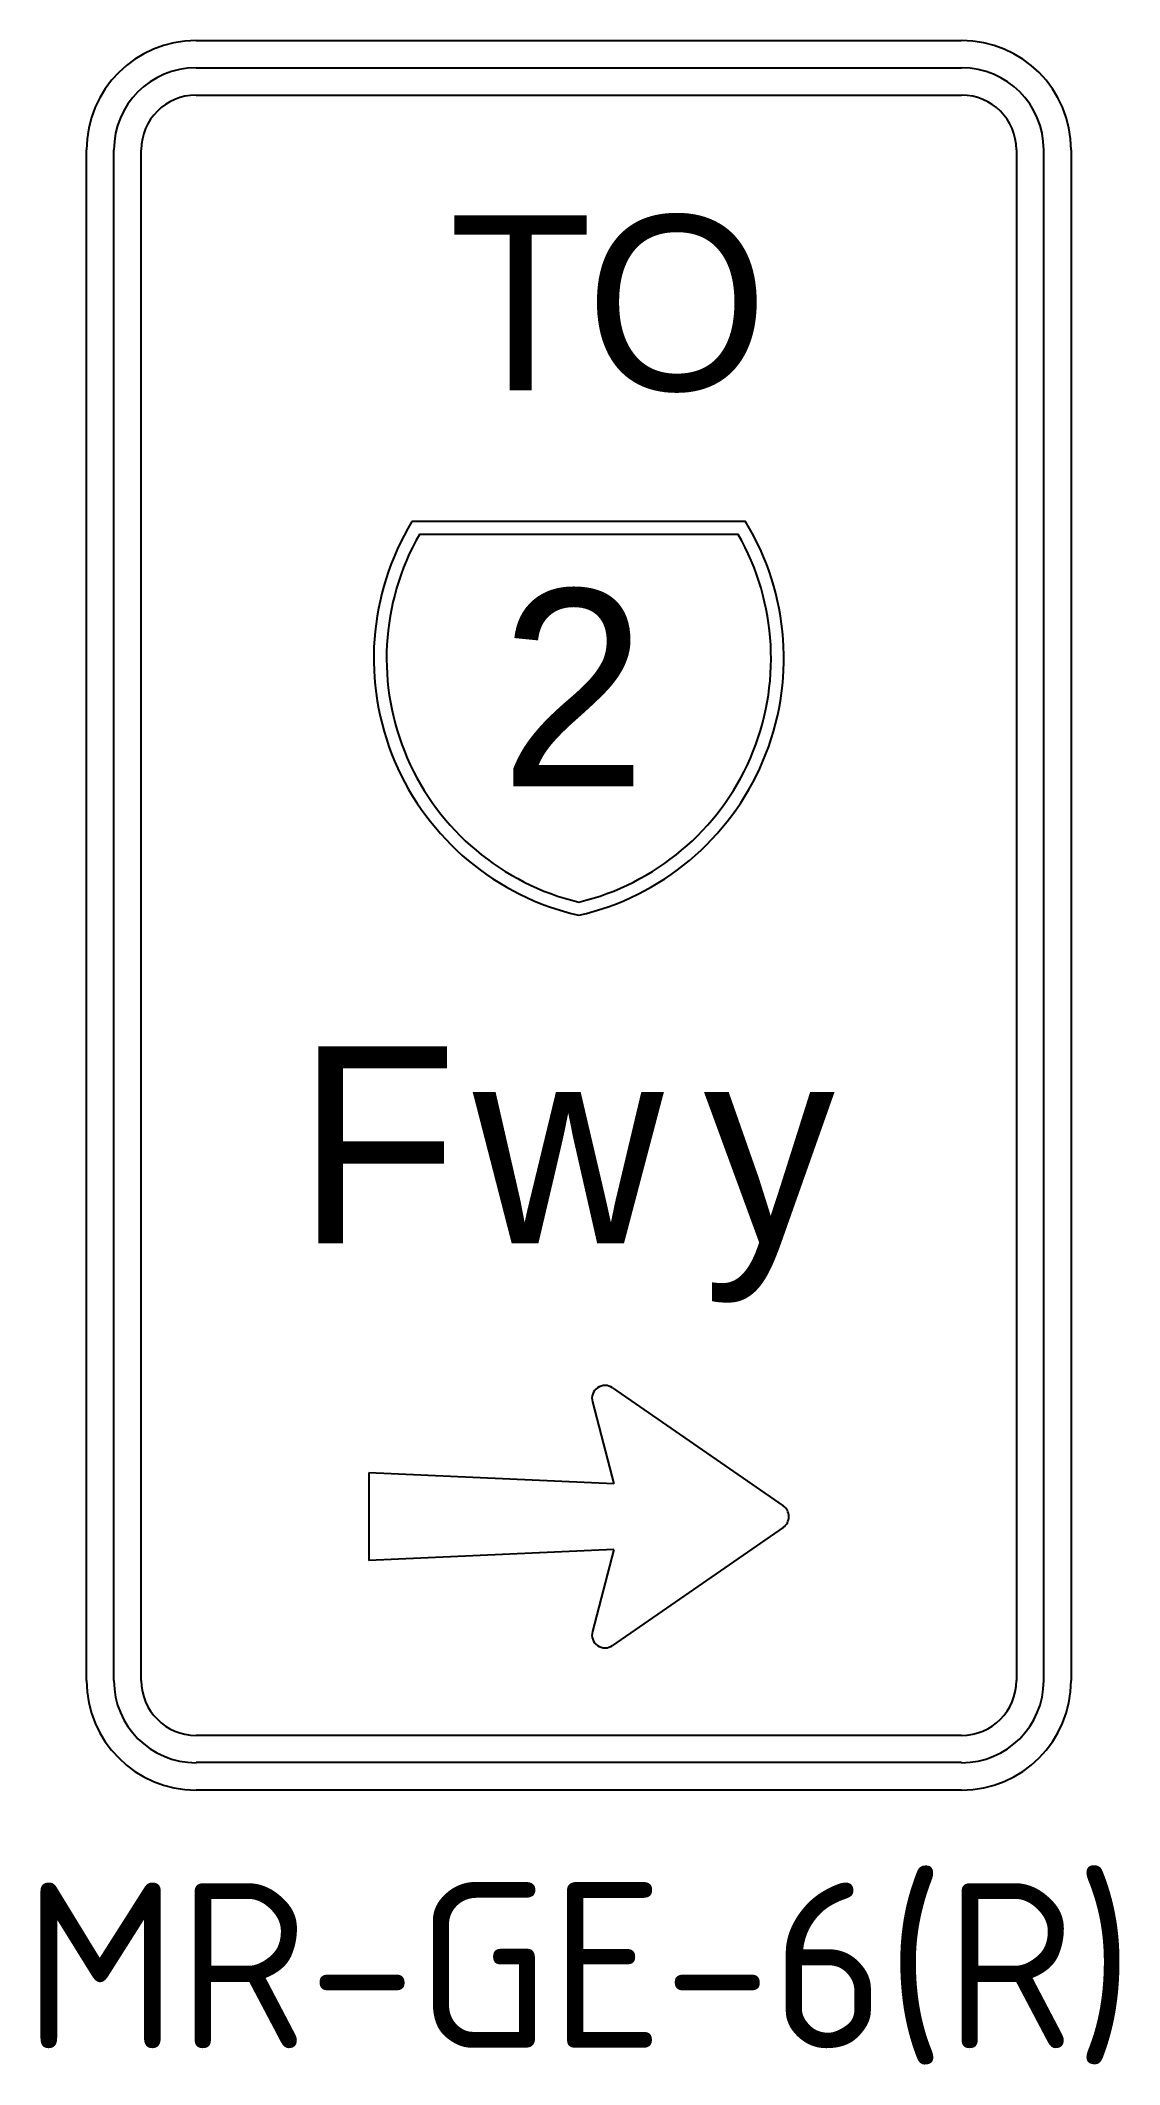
# Model space of a CAD drawing. Extents: x -0.2 to 16, y -0.2 to 30.3.
import ezdxf
from ezdxf.enums import TextEntityAlignment as Align

# ---------------------------------------------------------------- set-up
doc = ezdxf.new("R2010")
doc.units = 0
doc.layers.add('L25', color=1, linetype='CONTINUOUS')
doc.layers.add('T25', color=1, linetype='CONTINUOUS')
doc.styles.add('DSERIES', font='Dseries.shx')
doc.styles.add('ESERIES', font='Eseries.shx')
doc.styles.add('ISO', font='iso3098b.shx')
doc.styles.add('MESERIES', font='MEseries.shx')

msp = doc.modelspace()

# ---------------------------------------------------------------- linework, layer by layer
at = {"layer": 'L25'}
for p, q in [((2.105, 30.33), (13.655, 30.33)), ((2.105, 29.918), (13.655, 29.918)), ((2.105, 29.505), (13.655, 29.505)), ((0.455, 5.58), (0.455, 28.68)), ((0.867, 5.58), (0.867, 28.68)), ((1.28, 5.58), (1.28, 28.68)), ((14.48, 28.68), (14.48, 5.58)), ((14.892, 28.68), (14.892, 5.58)), ((15.305, 28.68), (15.305, 5.58)), ((8.084, 9.787), (8.408, 8.55)), ((8.388, 10), (10.962, 8.218)), ((8.408, 8.55), (4.712, 8.715)), ((4.712, 8.715), (4.712, 7.395)), ((10.962, 7.893), (8.388, 6.111)), ((8.408, 7.56), (4.712, 7.395)), ((8.408, 7.56), (8.084, 6.323)), ((13.655, 4.755), (2.105, 4.755)), ((13.655, 4.343), (2.105, 4.343)), ((13.655, 3.93), (2.105, 3.93))]:
    msp.add_line(p, q, dxfattribs=at)
for points in [[(5.363, 23.07, 0.511806), (7.88, 17.13, 0.511806), (10.396, 23.07)], [(5.474, 22.878, 0.499229), (7.88, 17.328, 0.499229), (10.285, 22.878)]]:
    msp.add_lwpolyline(points, format="xyb", close=True, dxfattribs=at)
for centre, radius, start, end in [((2.105, 28.68), 1.65, 90, 180), ((13.655, 28.68), 1.65, 0, 90), ((2.105, 28.68), 1.238, 90, 180), ((13.655, 28.68), 1.238, 0, 90), ((2.105, 28.68), 0.825, 90, 180), ((13.655, 28.68), 0.825, 0, 90), ((8.276, 9.837), 0.198, 55.3048, 194.6593), ((10.85, 8.055), 0.198, 304.6952, 55.3048), ((8.276, 6.273), 0.198, 165.3407, 304.6952), ((2.105, 5.58), 1.65, 180, 270), ((2.105, 5.58), 1.238, 180, 270), ((2.105, 5.58), 0.825, 180, 270), ((13.655, 5.58), 1.65, 270, 0), ((13.655, 5.58), 1.238, 270, 0), ((13.655, 5.58), 0.825, 270, 0)]:
    msp.add_arc(centre, radius, start, end, dxfattribs=at)

# ---------------------------------------------------------------- texts
for s, height, style, p in [('T', 2.64, 'DSERIES', (5.925, 25.05)), ('O', 2.64, 'DSERIES', (7.986, 25.05)), ('2', 2.97, 'ESERIES', (6.692, 19.077)), ('F', 2.97, 'MESERIES', (3.624, 12.18)), ('w', 2.97, 'MESERIES', (6.285, 12.18)), ('y', 2.97, 'MESERIES', (9.759, 12.18))]:
    msp.add_text(s, height=height, dxfattribs=dict(at, style=style)).set_placement(p)
at = {"layer": 'T25', "style": 'ISO'}
msp.add_text('MR-GE-6(R)', height=2.5, dxfattribs=at).set_placement((7.88, 0.034), align=Align.CENTER)

doc.saveas('drawing.dxf')
